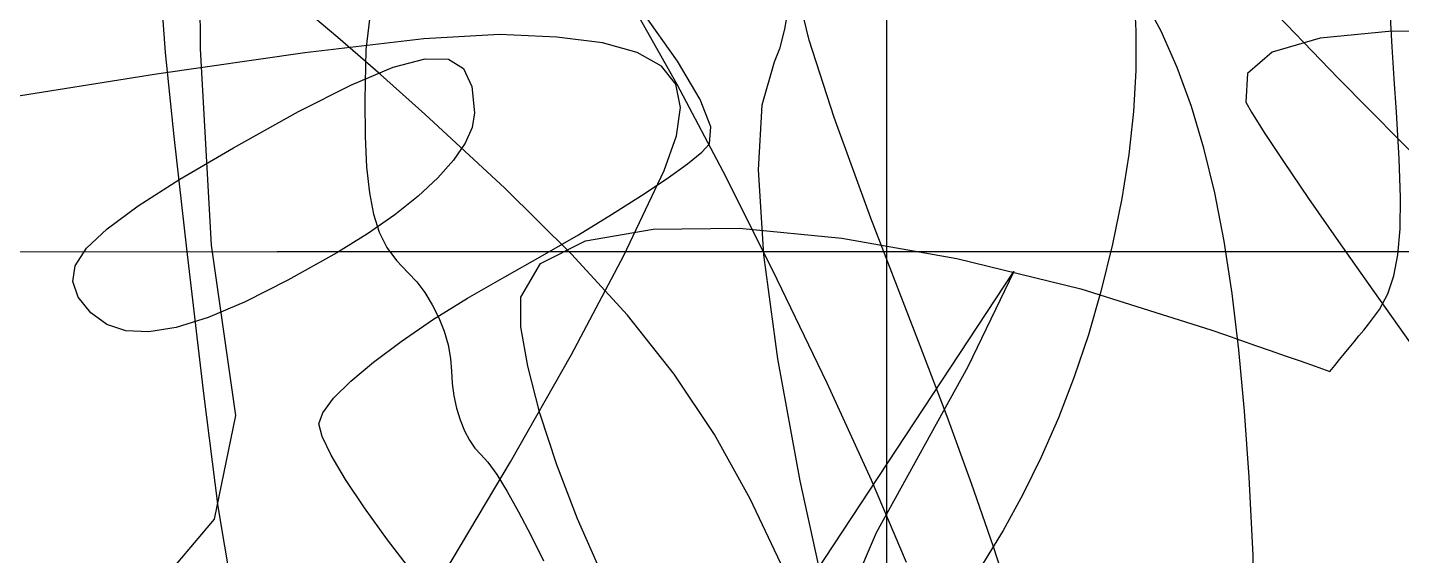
# Model space of a CAD drawing. Extents: x -75 to 75, y -75 to 75.
# Drawn here: x -13.1 to 8.02, y -18.77 to -10.65 of the extents above; entities that cross this region are included whole.
import ezdxf

# ---------------------------------------------------------------- set-up
doc = ezdxf.new("R2010")
doc.units = 0
for name, color, linetype in [('butterfly', 7, 'CONTINUOUS'), ('crosshair', 7, 'CONTINUOUS'), ('crown', 7, 'CONTINUOUS'), ('darth', 7, 'CONTINUOUS'), ('m4', 7, 'CONTINUOUS'), ('mushroom', 7, 'CONTINUOUS'), ('nes', 7, 'CONTINUOUS'), ('skullbones', 7, 'CONTINUOUS'), ('thundercats', 7, 'CONTINUOUS'), ('wolf', 7, 'CONTINUOUS')]:
    doc.layers.add(name, color=color, linetype=linetype)

msp = doc.modelspace()

# ---------------------------------------------------------------- linework, layer by layer
at = {"layer": 'butterfly', "color": 7}
for p, q in [((-5.851854, -10.757052), (-7.012947, -10.827052)), ((-4.969949, -10.798121), (-5.851854, -10.757052)), ((7.869935, -10.709521), (6.764365, -10.814304)), ((9.351933, -10.716153), (7.869935, -10.709521)), ((-7.012947, -10.827052), (-8.839919, -11.042695)), ((-4.265965, -10.888523), (-4.969949, -10.798121)), ((-3.731677, -11.035036), (-4.265965, -10.888523)), ((6.764365, -10.814304), (6.027117, -11.030819)), ((-8.839919, -11.042695), (-11.121282, -11.368868)), ((-3.358862, -11.244453), (-3.731677, -11.035036)), ((6.027117, -11.030819), (5.650083, -11.359374)), ((-11.121282, -11.368868), (-13.645545, -11.770447)), ((-3.139293, -11.523548), (-3.358862, -11.244453)), ((5.650083, -11.359374), (5.625157, -11.800278)), ((-3.064747, -11.879106), (-3.139293, -11.523548)), ((5.625157, -11.800278), (5.707473, -11.954654)), ((-3.127, -12.317911), (-3.064747, -11.879106)), ((5.707473, -11.954654), (5.903853, -12.26465)), ((-3.317826, -12.846744), (-3.127, -12.317911)), ((5.903853, -12.26465), (6.201448, -12.711611)), ((-3.940128, -14.154717), (-3.317826, -12.846744)), ((6.201448, -12.711611), (6.587408, -13.276888)), ((6.587408, -13.276888), (7.048884, -13.941823)), ((7.048884, -13.941823), (7.573027, -14.687764)), ((-4.745026, -15.67714), (-3.940128, -14.154717)), ((7.573027, -14.687764), (8.146988, -15.496057)), ((-5.679862, -17.328075), (-4.745026, -15.67714)), ((-6.691978, -19.021589), (-5.679862, -17.328075))]:
    msp.add_line(p, q, dxfattribs=at)
at = {"layer": 'crosshair', "color": 7}
msp.add_open_spline([(0.09992, 74.90009), (0.09992, 24.966696), (0.09992, -24.966701), (0.09992, -74.900096)], degree=3, dxfattribs=at)
at = {"layer": 'crown', "color": 7}
for p, q in [((-13.819044, -14.099594), (-9.268852, -14.094993)), ((-9.268852, -14.094993), (-4.563423, -14.092171)), ((-4.563423, -14.092171), (0.272667, -14.091325)), ((0.272667, -14.091325), (7.755807, -14.091889)), ((7.755807, -14.091889), (14.421119, -14.094429))]:
    msp.add_line(p, q, dxfattribs=at)
at = {"layer": 'darth', "color": 7}
for p, q in [((-11.056449, -10.117288), (-10.987796, -11.033433)), ((-1.091061, -10.847589), (-1.303564, -9.949267)), ((-8.33461, -10.805787), (-8.9441, -10.29061)), ((-3.773691, -10.370323), (-3.123076, -11.523263)), ((-7.680199, -11.374284), (-8.33461, -10.805787)), ((-0.707629, -12.036309), (-1.091061, -10.847589)), ((-10.987796, -11.033433), (-10.857126, -12.323919)), ((-6.996365, -11.983666), (-7.680199, -11.374284)), ((-3.123076, -11.523263), (-2.372715, -12.947946)), ((-5.767781, -13.118129), (-6.996365, -11.983666)), ((-0.142316, -13.580353), (-0.707629, -12.036309)), ((-10.857126, -12.323919), (-10.661221, -14.051054)), ((-2.372715, -12.947946), (-1.583879, -14.519625)), ((-4.741475, -14.132092), (-5.767781, -13.118129)), ((0.615829, -15.544639), (-0.142316, -13.580353)), ((-10.661221, -14.051054), (-10.396865, -16.277138)), ((-3.884204, -15.071059), (-4.741475, -14.132092)), ((-1.583879, -14.519625), (-0.817841, -16.113557)), ((-3.162729, -15.98054), (-3.884204, -15.071059)), ((1.030224, -16.628031), (0.615829, -15.544639)), ((-2.543806, -16.906042), (-3.162729, -15.98054)), ((-0.817841, -16.113557), (-0.135871, -17.605)), ((-10.396865, -16.277138), (-10.177015, -18.010903)), ((1.407217, -17.660549), (1.030224, -16.628031)), ((-1.994194, -17.893072), (-2.543806, -16.906042)), ((-0.135871, -17.605), (0.40076, -18.869206)), ((1.744002, -18.633231), (1.407217, -17.660549)), ((-1.480653, -18.987138), (-1.994194, -17.893072)), ((-10.177015, -18.010903), (-9.95029, -19.363467)), ((2.037773, -19.537118), (1.744002, -18.633231))]:
    msp.add_line(p, q, dxfattribs=at)
at = {"layer": 'm4', "color": 7}
for p, q in [((-1.403235, -10.292825), (-1.470272, -10.676247)), ((-1.470272, -10.676247), (-1.544936, -10.976229)), ((-1.544936, -10.976229), (-1.626183, -11.183222)), ((-1.626183, -11.183222), (-1.818033, -11.844573)), ((-1.818033, -11.844573), (-1.871832, -12.837603)), ((-1.871832, -12.837603), (-1.790555, -14.143711)), ((-1.790555, -14.143711), (-1.577177, -15.744286)), ((-1.577177, -15.744286), (-1.234672, -17.620722)), ((-1.234672, -17.620722), (-0.766014, -19.754415))]:
    msp.add_line(p, q, dxfattribs=at)
at = {"layer": 'mushroom', "color": 7}
for p, q in [((3.901317, -10.113964), (3.934084, -10.699806)), ((3.934084, -10.699806), (3.931968, -11.309929)), ((3.931968, -11.309929), (3.894902, -11.943808)), ((3.894902, -11.943808), (3.822799, -12.600937)), ((3.822799, -12.600937), (3.715581, -13.280799)), ((3.715581, -13.280799), (3.573166, -13.982878)), ((3.573166, -13.982878), (3.395477, -14.706662)), ((3.395477, -14.706662), (3.202599, -15.373646)), ((3.202599, -15.373646), (2.98449, -16.02177)), ((2.98449, -16.02177), (2.742798, -16.648766)), ((2.742798, -16.648766), (2.47917, -17.252369)), ((2.47917, -17.252369), (2.195254, -17.830309)), ((2.195254, -17.830309), (1.892696, -18.380329)), ((1.892696, -18.380329), (1.573144, -18.900157))]:
    msp.add_line(p, q, dxfattribs=at)
at = {"layer": 'nes', "color": 7}
for p, q in [((5.335309, -9.655872), (7.040377, -11.428631)), ((-3.113894, -11.166052), (-3.651308, -10.408166)), ((-7.481696, -11.262287), (-6.99013, -11.132222)), ((-6.99013, -11.132222), (-6.635665, -11.139503)), ((-6.635665, -11.139503), (-6.402295, -11.281833)), ((-2.764607, -11.755329), (-3.113894, -11.166052)), ((-8.126371, -11.532032), (-7.481696, -11.262287)), ((-6.402295, -11.281833), (-6.274011, -11.556879)), ((-8.940162, -11.943783), (-8.126371, -11.532032)), ((-6.274011, -11.556879), (-6.234807, -11.962311)), ((7.040377, -11.428631), (8.540267, -12.943944)), ((-2.601252, -12.178922), (-2.764607, -11.755329)), ((-9.939076, -12.499862), (-8.940162, -11.943783)), ((-6.234807, -11.962311), (-6.271257, -12.186895)), ((-6.271257, -12.186895), (-6.378677, -12.430021)), ((-2.621634, -12.439763), (-2.601252, -12.178922)), ((-6.378677, -12.430021), (-6.554168, -12.688737)), ((-2.738621, -12.566794), (-2.621634, -12.439763)), ((-10.760623, -12.983362), (-9.939076, -12.499862)), ((-2.960419, -12.747236), (-2.738621, -12.566794)), ((-6.554168, -12.688737), (-6.794834, -12.960102)), ((-3.274118, -12.972717), (-2.960419, -12.747236)), ((-11.403264, -13.393316), (-10.760623, -12.983362)), ((-6.794834, -12.960102), (-7.097777, -13.241175)), ((-3.666807, -13.234851), (-3.274118, -12.972717)), ((-7.097777, -13.241175), (-7.460099, -13.529005)), ((-4.125578, -13.525266), (-3.666807, -13.234851)), ((-11.878209, -13.742693), (-11.403264, -13.393316)), ((-7.460099, -13.529005), (-7.878904, -13.820654)), ((-4.637519, -13.835583), (-4.125578, -13.525266)), ((-12.196666, -14.044464), (-11.878209, -13.742693)), ((-7.878904, -13.820654), (-8.351293, -14.113174)), ((-5.189721, -14.157421), (-4.637519, -13.835583)), ((-12.369843, -14.311599), (-12.196666, -14.044464)), ((-8.351293, -14.113174), (-9.101874, -14.535655)), ((-12.408947, -14.557067), (-12.369843, -14.311599)), ((-5.769274, -14.482403), (-5.189721, -14.157421)), ((-12.325187, -14.793838), (-12.408947, -14.557067)), ((-9.101874, -14.535655), (-9.758882, -14.866911)), ((-6.34286, -14.811796), (-5.769274, -14.482403)), ((-12.129772, -15.034884), (-12.325187, -14.793838)), ((-9.758882, -14.866911), (-10.329348, -15.108662)), ((-6.877966, -15.146277), (-6.34286, -14.811796)), ((-11.886494, -15.214905), (-12.129772, -15.034884)), ((-10.329348, -15.108662), (-10.820309, -15.26262)), ((-7.362879, -15.476584), (-6.877966, -15.146277)), ((-11.591848, -15.314024), (-11.886494, -15.214905)), ((-11.238797, -15.330506), (-11.591848, -15.314024)), ((-10.820309, -15.26262), (-11.238797, -15.330506)), ((-7.785889, -15.793446), (-7.362879, -15.476584)), ((-8.135283, -16.087606), (-7.785889, -15.793446)), ((-8.399351, -16.349794), (-8.135283, -16.087606)), ((-8.566379, -16.570746), (-8.399351, -16.349794)), ((-8.624658, -16.741199), (-8.566379, -16.570746)), ((-8.575881, -16.935693), (-8.624658, -16.741199)), ((-8.436084, -17.225546), (-8.575881, -16.935693)), ((-8.21507, -17.596668), (-8.436084, -17.225546)), ((-7.92264, -18.03496), (-8.21507, -17.596668)), ((-7.568597, -18.526325), (-7.92264, -18.03496)), ((-7.162742, -19.056669), (-7.568597, -18.526325))]:
    msp.add_line(p, q, dxfattribs=at)
at = {"layer": 'skullbones', "color": 7}
for p, q in [((-7.829443, -10.355518), (-7.902751, -10.992141)), ((7.873128, -10.947897), (7.843877, -10.494476)), ((7.904908, -11.43736), (7.873128, -10.947897)), ((-7.902751, -10.992141), (-7.921022, -11.762336)), ((7.938489, -11.951445), (7.904908, -11.43736)), ((-7.921022, -11.762336), (-7.914079, -12.324752)), ((7.979828, -12.670107), (7.938489, -11.951445)), ((-7.914079, -12.324752), (-7.891264, -12.797615)), ((7.99896, -13.262556), (7.979828, -12.670107)), ((-7.891264, -12.797615), (-7.849596, -13.192797)), ((-7.849596, -13.192797), (-7.786097, -13.52217)), ((7.993437, -13.747425), (7.99896, -13.262556)), ((-7.786097, -13.52217), (-7.697786, -13.797605)), ((-7.697786, -13.797605), (-7.581684, -14.030968)), ((-5.221172, -14.27771), (-4.526846, -13.929529)), ((-4.526846, -13.929529), (-3.489125, -13.749915)), ((-3.489125, -13.749915), (-2.158529, -13.736481)), ((-2.158529, -13.736481), (-0.585575, -13.886857)), ((-0.585575, -13.886857), (1.179217, -14.198656)), ((7.960807, -14.143349), (7.993437, -13.747425)), ((-7.581684, -14.030968), (-7.434811, -14.234135)), ((7.898624, -14.46896), (7.960807, -14.143349)), ((-7.434811, -14.234135), (-7.254188, -14.418973)), ((-5.521586, -14.796843), (-5.221172, -14.27771)), ((1.179217, -14.198656), (3.085329, -14.669491)), ((-7.254188, -14.418973), (-7.120234, -14.558727)), ((-7.120234, -14.558727), (-6.995267, -14.724919)), ((7.804439, -14.742891), (7.898624, -14.46896)), ((-6.995267, -14.724919), (-6.882022, -14.911355)), ((3.085329, -14.669491), (5.082243, -15.296978)), ((7.675804, -14.983776), (7.804439, -14.742891)), ((-6.882022, -14.911355), (-6.783235, -15.111832)), ((-5.518989, -15.250784), (-5.521586, -14.796843)), ((7.510269, -15.210248), (7.675804, -14.983776)), ((-6.783235, -15.111832), (-6.701639, -15.320154)), ((-6.701639, -15.320154), (-6.63997, -15.530122)), ((-5.416321, -15.857595), (-5.518989, -15.250784)), ((5.082243, -15.296978), (5.311468, -15.376765)), ((5.311468, -15.376765), (5.540692, -15.456552)), ((7.287433, -15.482135), (7.361712, -15.391505)), ((7.361712, -15.391505), (7.435991, -15.300878)), ((7.435991, -15.300878), (7.510269, -15.210248)), ((-6.63997, -15.530122), (-6.600963, -15.735537)), ((5.540692, -15.456552), (5.769917, -15.536339)), ((5.769917, -15.536339), (5.999142, -15.616129)), ((5.999142, -15.616129), (6.228366, -15.695916)), ((7.138876, -15.663393), (7.213155, -15.572763)), ((7.213155, -15.572763), (7.287433, -15.482135)), ((-6.600963, -15.735537), (-6.587354, -15.930203)), ((6.228366, -15.695916), (6.45759, -15.775703)), ((6.45759, -15.775703), (6.686815, -15.85549)), ((6.990318, -15.84465), (7.064597, -15.75402)), ((7.064597, -15.75402), (7.138876, -15.663393)), ((-6.587354, -15.930203), (-6.578176, -16.120169)), ((-5.227622, -16.577903), (-5.416321, -15.857595)), ((6.686815, -15.85549), (6.91604, -15.935277)), ((6.91604, -15.935277), (6.990318, -15.84465)), ((-6.578176, -16.120169), (-6.551873, -16.312114)), ((-6.551873, -16.312114), (-6.510289, -16.500783)), ((-6.510289, -16.500783), (-6.455268, -16.680925)), ((-6.455268, -16.680925), (-6.388654, -16.847287)), ((-4.96694, -17.372336), (-5.227622, -16.577903)), ((-6.388654, -16.847287), (-6.312291, -16.994609)), ((-6.312291, -16.994609), (-6.228024, -17.117644)), ((-6.228024, -17.117644), (-6.137697, -17.211136)), ((-6.137697, -17.211136), (-6.02904, -17.329232)), ((-6.02904, -17.329232), (-5.892236, -17.522785)), ((-5.892236, -17.522785), (-5.732812, -17.781597)), ((-4.648326, -18.201516), (-4.96694, -17.372336)), ((-5.732812, -17.781597), (-5.556298, -18.095468)), ((-5.556298, -18.095468), (-5.36822, -18.454201)), ((-4.285826, -19.026073), (-4.648326, -18.201516)), ((-5.36822, -18.454201), (-5.174109, -18.847593))]:
    msp.add_line(p, q, dxfattribs=at)
at = {"layer": 'thundercats', "color": 7}
for p, q in [((4.319895, -10.708719), (4.03886, -10.182188)), ((4.568825, -11.267369), (4.319895, -10.708719)), ((4.787905, -11.863705), (4.568825, -11.267369)), ((4.979392, -12.503297), (4.787905, -11.863705)), ((5.145542, -13.19171), (4.979392, -12.503297)), ((5.28861, -13.934513), (5.145542, -13.19171)), ((5.410853, -14.737275), (5.28861, -13.934513)), ((5.514527, -15.60556), (5.410853, -14.737275)), ((5.601889, -16.544942), (5.514527, -15.60556)), ((5.675194, -17.560981), (5.601889, -16.544942)), ((5.736645, -18.76528), (5.675194, -17.560981)), ((5.765078, -19.937171), (5.736645, -18.76528))]:
    msp.add_line(p, q, dxfattribs=at)
at = {"layer": 'wolf', "color": 7}
for p, q in [((-10.473105, -7.81155), (-10.448862, -10.978351)), ((-10.448862, -10.978351), (-10.281659, -13.993935)), ((-10.281659, -13.993935), (-9.9084, -16.616217)), ((-1.809447, -20.266852), (2.055811, -14.398495)), ((2.055811, -14.398495), (1.351757, -15.866042)), ((1.351757, -15.866042), (-0.058365, -18.419278)), ((-9.9084, -16.616217), (-10.236459, -18.206195)), ((-10.236459, -18.206195), (-14.959624, -23.785663)), ((-0.058365, -18.419278), (-1.974468, -22.859608))]:
    msp.add_line(p, q, dxfattribs=at)

doc.saveas('drawing.dxf')
